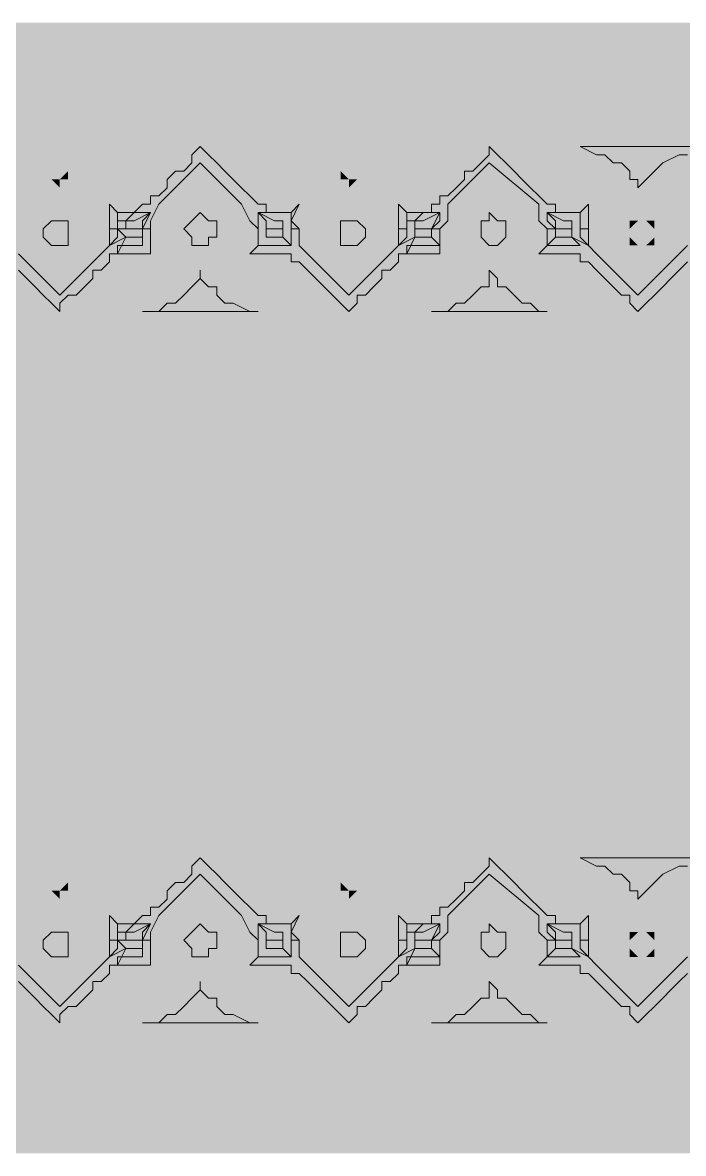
# Model space of a CAD drawing. Header units: inches. Extents: x 31 to 460, y 5 to 681.
# Drawn here: x 379.83 to 397.05, y 371.06 to 400.55 of the extents above; entities that cross this region are included whole.
import ezdxf

# ---------------------------------------------------------------- set-up
doc = ezdxf.new("R2010")
doc.units = ezdxf.units.IN
doc.header["$MEASUREMENT"] = 0

msp = doc.modelspace()

# ---------------------------------------------------------------- linework, layer by layer
at = {"color": 43, "linetype": 'Continuous', "lineweight": 13}
for p, q in [((384.243, 397.104), (384.458, 397.319)), ((384.458, 397.319), (384.673, 397.104)), ((391.99, 397.104), (391.99, 397.319)), ((391.99, 397.319), (392.205, 397.104)), ((394.788, 397.104), (394.357, 397.319)), ((394.357, 397.319), (397.37, 397.319)), ((384.458, 396.889), (383.382, 395.813)), ((384.028, 396.673), (384.243, 396.889)), ((384.243, 396.889), (384.243, 397.104)), ((385.534, 395.813), (384.458, 396.889)), ((384.673, 397.104), (384.888, 396.889)), ((384.888, 396.889), (385.104, 396.673)), ((391.99, 396.889), (390.914, 395.813)), ((391.56, 396.673), (391.775, 396.889)), ((391.775, 396.889), (391.99, 397.104)), ((393.281, 395.813), (391.99, 396.889)), ((392.205, 397.104), (392.42, 396.889)), ((392.42, 396.889), (392.636, 396.673)), ((395.003, 397.104), (394.788, 397.104)), ((395.218, 396.889), (395.003, 397.104)), ((395.433, 396.889), (395.218, 396.889)), ((395.648, 396.673), (395.433, 396.889)), ((396.509, 396.889), (396.294, 396.673)), ((396.94, 397.104), (396.509, 396.889)), ((396.509, 396.889), (396.509, 396.889)), ((397.155, 397.104), (396.94, 397.104)), ((383.597, 396.458), (383.812, 396.673)), ((383.812, 396.673), (384.028, 396.673)), ((385.104, 396.673), (385.104, 396.673)), ((385.104, 396.673), (385.319, 396.458)), ((391.344, 396.458), (391.344, 396.673)), ((391.344, 396.673), (391.56, 396.673)), ((392.636, 396.673), (392.636, 396.673)), ((392.636, 396.673), (392.851, 396.458)), ((395.648, 396.458), (395.648, 396.673)), ((396.294, 396.673), (396.079, 396.458)), ((383.382, 396.028), (383.597, 396.243)), ((383.597, 396.243), (383.597, 396.458)), ((385.319, 396.458), (385.534, 396.243)), ((385.534, 396.243), (385.749, 396.028)), ((390.914, 396.028), (391.129, 396.243)), ((391.129, 396.243), (391.344, 396.458)), ((392.851, 396.458), (393.066, 396.243)), ((393.066, 396.243), (393.281, 396.028)), ((395.864, 396.458), (395.648, 396.458)), ((396.079, 396.458), (395.864, 396.243)), ((395.864, 396.243), (395.864, 396.458)), ((396.079, 396.458), (396.079, 396.458)), ((383.167, 395.813), (383.167, 396.028)), ((383.167, 396.028), (383.382, 396.028)), ((385.749, 396.028), (385.749, 396.028)), ((385.749, 396.028), (385.964, 395.813)), ((390.699, 395.813), (390.699, 396.028)), ((390.699, 396.028), (390.914, 396.028)), ((393.281, 396.028), (393.281, 396.028)), ((393.281, 396.028), (393.496, 395.813)), ((382.091, 395.382), (382.091, 395.813)), ((382.091, 395.813), (382.306, 395.597)), ((382.736, 395.597), (382.952, 395.813)), ((382.952, 395.813), (383.167, 395.813)), ((383.382, 395.813), (383.167, 395.382)), ((385.749, 395.382), (385.534, 395.813)), ((385.964, 395.813), (386.18, 395.813)), ((386.18, 395.813), (386.18, 395.597)), ((386.825, 395.597), (387.04, 395.813)), ((387.04, 395.813), (386.825, 395.382)), ((389.623, 395.382), (389.623, 395.813)), ((389.623, 395.813), (389.838, 395.597)), ((390.484, 395.597), (390.484, 395.813)), ((390.484, 395.813), (390.699, 395.813)), ((390.914, 395.813), (390.914, 395.382)), ((393.281, 395.382), (393.281, 395.813)), ((393.496, 395.813), (393.712, 395.813)), ((393.712, 395.813), (393.712, 395.597)), ((394.357, 395.597), (394.572, 395.813)), ((394.572, 395.813), (394.572, 395.382)), ((380.369, 395.167), (380.584, 395.382)), ((380.584, 395.382), (380.584, 395.382)), ((380.584, 395.382), (380.8, 395.382)), ((380.8, 395.382), (381.015, 395.382)), ((381.015, 395.382), (381.015, 395.382)), ((381.015, 395.382), (381.015, 395.167)), ((382.091, 395.167), (382.091, 395.382)), ((382.306, 395.597), (382.306, 395.597)), ((382.306, 395.597), (382.521, 395.597)), ((382.306, 395.382), (382.306, 395.597)), ((382.306, 395.597), (382.306, 395.382)), ((382.521, 395.382), (382.306, 395.382)), ((382.306, 395.382), (382.306, 395.382)), ((382.306, 395.382), (382.306, 395.167)), ((382.521, 395.597), (382.736, 395.597)), ((382.736, 395.597), (382.521, 395.382)), ((382.521, 395.167), (382.521, 395.382)), ((382.521, 395.382), (382.521, 395.382)), ((382.521, 395.382), (382.521, 395.382)), ((382.521, 395.382), (382.736, 395.382)), ((382.521, 395.382), (382.521, 395.382)), ((382.736, 395.597), (382.736, 395.597)), ((382.736, 395.382), (383.167, 395.597)), ((382.952, 395.597), (382.736, 395.597)), ((382.736, 395.597), (382.736, 395.597)), ((382.736, 395.382), (382.736, 395.382)), ((382.952, 395.382), (383.167, 395.597)), ((383.167, 395.597), (382.952, 395.167)), ((383.167, 395.597), (382.952, 395.597)), ((382.952, 395.167), (382.952, 395.382)), ((383.167, 395.382), (383.167, 395.167)), ((384.243, 395.382), (384.028, 395.167)), ((384.458, 395.597), (384.243, 395.382)), ((384.243, 395.382), (384.243, 395.382)), ((384.243, 395.382), (384.243, 395.382)), ((384.673, 395.382), (384.458, 395.597)), ((384.888, 395.382), (384.673, 395.382)), ((384.673, 395.382), (384.673, 395.382)), ((384.888, 395.167), (384.888, 395.382)), ((385.964, 395.167), (385.749, 395.382)), ((386.18, 395.597), (385.964, 395.597)), ((385.964, 395.597), (386.395, 395.382)), ((386.18, 395.382), (385.964, 395.597)), ((385.964, 395.597), (385.964, 395.382)), ((385.964, 395.382), (385.964, 395.167)), ((386.18, 395.597), (386.395, 395.597)), ((386.395, 395.597), (386.18, 395.597)), ((386.18, 395.597), (386.18, 395.597)), ((386.18, 395.167), (386.18, 395.382)), ((386.395, 395.597), (386.61, 395.597)), ((386.61, 395.597), (386.395, 395.597)), ((386.395, 395.597), (386.395, 395.597)), ((386.395, 395.382), (386.395, 395.382)), ((386.395, 395.382), (386.395, 395.382)), ((386.395, 395.382), (386.61, 395.382)), ((386.61, 395.597), (386.61, 395.597)), ((386.61, 395.597), (386.825, 395.597)), ((386.825, 395.597), (386.61, 395.597)), ((386.61, 395.597), (386.61, 395.597)), ((386.61, 395.382), (386.61, 395.382)), ((386.61, 395.382), (386.61, 395.167)), ((386.825, 395.382), (386.825, 395.597)), ((386.825, 395.597), (386.825, 395.597)), ((386.825, 395.382), (387.04, 395.167)), ((386.825, 395.167), (386.825, 395.382)), ((388.116, 395.167), (388.116, 395.382)), ((388.116, 395.382), (388.116, 395.382)), ((388.116, 395.382), (388.332, 395.382)), ((388.332, 395.382), (388.547, 395.382)), ((388.547, 395.382), (388.547, 395.382)), ((388.547, 395.382), (388.762, 395.167)), ((389.623, 395.167), (389.623, 395.382)), ((389.838, 395.597), (389.838, 395.597)), ((389.838, 395.597), (390.053, 395.597)), ((389.838, 395.382), (389.838, 395.597)), ((389.838, 395.597), (389.838, 395.382)), ((390.053, 395.382), (389.838, 395.382)), ((389.838, 395.382), (389.838, 395.167)), ((390.053, 395.597), (390.268, 395.597)), ((390.268, 395.597), (390.053, 395.382)), ((390.053, 395.167), (390.053, 395.382)), ((390.053, 395.382), (390.053, 395.382)), ((390.053, 395.382), (390.268, 395.382)), ((390.053, 395.382), (390.053, 395.382)), ((390.053, 395.382), (390.053, 395.382)), ((390.268, 395.597), (390.484, 395.597)), ((390.268, 395.382), (390.699, 395.597)), ((390.484, 395.597), (390.268, 395.597)), ((390.268, 395.382), (390.268, 395.382)), ((390.268, 395.382), (390.268, 395.382)), ((390.699, 395.597), (390.484, 395.167)), ((390.699, 395.597), (390.484, 395.597)), ((390.484, 395.597), (390.484, 395.597)), ((390.484, 395.167), (390.699, 395.382)), ((390.699, 395.382), (390.699, 395.597)), ((390.914, 395.382), (390.699, 395.167)), ((391.99, 395.382), (391.775, 395.382)), ((391.775, 395.382), (391.775, 395.382)), ((391.775, 395.382), (391.775, 395.167)), ((392.205, 395.382), (391.99, 395.597)), ((391.99, 395.597), (391.99, 395.382)), ((392.42, 395.382), (392.205, 395.382)), ((392.42, 395.167), (392.42, 395.382)), ((392.42, 395.382), (392.42, 395.382)), ((393.496, 395.167), (393.281, 395.382)), ((393.712, 395.597), (393.496, 395.597)), ((393.496, 395.597), (393.927, 395.382)), ((393.712, 395.382), (393.496, 395.597)), ((393.496, 395.597), (393.496, 395.382)), ((393.496, 395.382), (393.712, 395.167)), ((393.712, 395.597), (393.927, 395.597)), ((393.927, 395.597), (393.712, 395.597)), ((393.712, 395.597), (393.712, 395.597)), ((393.712, 395.167), (393.712, 395.382)), ((393.927, 395.597), (394.142, 395.597)), ((394.142, 395.597), (393.927, 395.597)), ((393.927, 395.597), (393.927, 395.597)), ((393.927, 395.382), (393.927, 395.382)), ((393.927, 395.382), (393.927, 395.382)), ((393.927, 395.382), (394.142, 395.382)), ((394.142, 395.597), (394.357, 395.597)), ((394.357, 395.597), (394.142, 395.597)), ((394.142, 395.597), (394.142, 395.597)), ((394.142, 395.382), (394.142, 395.382)), ((394.142, 395.382), (394.142, 395.167)), ((394.357, 395.597), (394.357, 395.597)), ((394.357, 395.382), (394.357, 395.597)), ((394.357, 395.597), (394.357, 395.597)), ((394.357, 395.167), (394.357, 395.382)), ((394.572, 395.382), (394.572, 395.167)), ((380.369, 394.952), (380.369, 395.167)), ((380.369, 395.167), (380.369, 395.167)), ((381.015, 395.167), (381.015, 394.952)), ((381.015, 395.167), (381.015, 395.167)), ((382.306, 395.167), (382.091, 395.167)), ((382.091, 395.167), (382.091, 395.167)), ((382.091, 395.167), (382.091, 394.737)), ((382.306, 395.167), (382.091, 395.167)), ((382.952, 395.167), (382.306, 395.167)), ((382.306, 395.167), (382.306, 395.167)), ((382.306, 395.167), (382.521, 394.952)), ((382.306, 394.952), (382.306, 395.167)), ((382.952, 395.167), (382.306, 395.167)), ((382.306, 395.167), (382.306, 395.167)), ((382.306, 395.167), (382.521, 395.167)), ((382.306, 395.167), (382.306, 395.167)), ((383.167, 395.167), (382.952, 395.167)), ((382.952, 395.167), (382.952, 395.167)), ((382.952, 395.167), (382.952, 394.952)), ((382.952, 394.952), (382.952, 395.167)), ((382.952, 395.167), (382.952, 395.167)), ((383.167, 395.167), (382.952, 395.167)), ((382.952, 395.167), (382.952, 395.167)), ((382.952, 395.167), (382.952, 395.167)), ((383.167, 394.737), (383.167, 395.167)), ((383.167, 395.167), (383.167, 395.167)), ((384.028, 395.167), (384.243, 394.952)), ((384.888, 394.952), (384.888, 395.167)), ((385.964, 395.167), (385.964, 394.737)), ((385.964, 394.952), (385.964, 395.167)), ((385.964, 395.167), (385.964, 395.167)), ((385.964, 395.167), (385.964, 395.167)), ((385.964, 395.167), (385.964, 395.167)), ((385.964, 395.167), (385.964, 395.167)), ((386.61, 395.167), (386.18, 395.167)), ((386.18, 395.167), (386.18, 395.167)), ((386.18, 395.167), (386.18, 394.952)), ((386.61, 395.167), (386.18, 395.167)), ((386.18, 395.167), (386.18, 395.167)), ((386.61, 394.952), (386.61, 395.167)), ((386.61, 395.167), (386.61, 395.167)), ((386.61, 395.167), (386.61, 395.167)), ((386.61, 395.167), (386.61, 395.167)), ((387.04, 395.167), (386.825, 395.167)), ((386.825, 395.167), (386.825, 394.952)), ((387.04, 395.167), (386.825, 395.167)), ((386.825, 395.167), (386.825, 395.167)), ((387.04, 394.737), (387.04, 395.167)), ((387.04, 395.167), (387.04, 395.167)), ((388.116, 394.952), (388.116, 395.167)), ((388.116, 395.167), (388.116, 395.167)), ((388.762, 395.167), (388.762, 394.952)), ((388.762, 395.167), (388.762, 395.167)), ((389.838, 395.167), (389.623, 395.167)), ((389.623, 395.167), (389.623, 395.167)), ((389.623, 395.167), (389.623, 394.737)), ((389.838, 395.167), (389.623, 395.167)), ((389.838, 394.952), (389.838, 395.167)), ((389.838, 395.167), (389.838, 395.167)), ((390.484, 395.167), (390.053, 395.167)), ((390.053, 395.167), (390.053, 395.167)), ((390.053, 395.167), (390.053, 394.952)), ((390.484, 395.167), (390.053, 395.167)), ((390.053, 395.167), (390.053, 395.167)), ((390.053, 395.167), (390.053, 395.167)), ((390.699, 395.167), (390.484, 395.167)), ((390.484, 395.167), (390.484, 395.167)), ((390.484, 395.167), (390.484, 394.952)), ((390.484, 394.952), (390.484, 395.167)), ((390.484, 395.167), (390.484, 395.167)), ((390.699, 395.167), (390.484, 395.167)), ((390.484, 395.167), (390.484, 395.167)), ((390.484, 395.167), (390.484, 395.167)), ((390.699, 394.737), (390.699, 395.167)), ((390.699, 395.167), (390.699, 395.167)), ((391.775, 395.167), (391.775, 394.952)), ((392.42, 394.952), (392.42, 395.167)), ((393.496, 395.167), (393.496, 394.737)), ((393.712, 395.167), (393.496, 395.167)), ((393.712, 395.167), (393.496, 395.167)), ((393.496, 395.167), (393.496, 395.167)), ((394.142, 395.167), (393.712, 395.167)), ((393.712, 395.167), (393.712, 395.167)), ((393.712, 395.167), (393.712, 394.952)), ((393.712, 394.952), (393.712, 395.167)), ((393.712, 395.167), (393.712, 395.167)), ((394.142, 395.167), (393.712, 395.167)), ((393.712, 395.167), (393.712, 395.167)), ((394.142, 394.952), (394.142, 395.167)), ((394.142, 395.167), (394.142, 395.167)), ((394.142, 395.167), (394.142, 395.167)), ((394.142, 395.167), (394.142, 395.167)), ((394.572, 395.167), (394.357, 395.167)), ((394.357, 395.167), (394.357, 394.952)), ((394.572, 395.167), (394.357, 395.167)), ((394.357, 395.167), (394.357, 395.167)), ((394.572, 394.737), (394.572, 395.167)), ((394.572, 395.167), (394.572, 395.167)), ((380.584, 394.737), (380.369, 394.952)), ((381.015, 394.952), (381.015, 394.737)), ((382.521, 394.952), (382.091, 394.737)), ((382.091, 394.737), (382.306, 394.952)), ((382.306, 394.521), (382.521, 394.952)), ((382.521, 394.952), (382.521, 394.952)), ((382.521, 394.952), (382.736, 394.952)), ((382.736, 394.952), (382.736, 394.952)), ((382.736, 394.952), (382.736, 394.952)), ((382.736, 394.952), (382.952, 394.952)), ((382.952, 394.952), (382.952, 394.737)), ((384.243, 394.952), (384.243, 394.952)), ((384.243, 394.952), (384.243, 394.737)), ((384.673, 394.737), (384.673, 394.952)), ((384.673, 394.952), (384.888, 394.952)), ((385.964, 394.737), (385.964, 394.952)), ((386.18, 394.952), (386.18, 394.952)), ((386.18, 394.952), (386.395, 394.952)), ((386.395, 394.952), (386.395, 394.952)), ((386.395, 394.952), (386.395, 394.952)), ((386.395, 394.952), (386.61, 394.952)), ((386.825, 394.737), (386.61, 394.952)), ((386.61, 394.952), (386.825, 394.737)), ((386.825, 394.952), (386.825, 394.737)), ((388.116, 394.737), (388.116, 394.952)), ((388.762, 394.952), (388.547, 394.737)), ((390.053, 394.952), (389.623, 394.737)), ((389.623, 394.737), (389.838, 394.952)), ((389.838, 394.521), (390.053, 394.952)), ((390.053, 394.952), (390.053, 394.952)), ((390.053, 394.952), (390.268, 394.952)), ((390.268, 394.952), (390.268, 394.952)), ((390.268, 394.952), (390.268, 394.952)), ((390.268, 394.952), (390.484, 394.952)), ((390.484, 394.952), (390.699, 394.737)), ((391.775, 394.952), (391.775, 394.952)), ((391.775, 394.952), (391.99, 394.737)), ((392.205, 394.737), (392.42, 394.952)), ((392.42, 394.952), (392.42, 394.952)), ((393.496, 394.737), (393.712, 394.952)), ((393.712, 394.952), (393.927, 394.952)), ((393.927, 394.952), (393.927, 394.952)), ((393.927, 394.952), (393.927, 394.952)), ((393.927, 394.952), (394.142, 394.952)), ((394.572, 394.737), (394.142, 394.952)), ((394.142, 394.952), (394.142, 394.952)), ((394.142, 394.952), (394.357, 394.737)), ((394.357, 394.952), (394.572, 394.737)), ((380.8, 393.445), (379.724, 394.521)), ((380.8, 394.737), (380.584, 394.737)), ((380.584, 394.737), (380.584, 394.737)), ((381.015, 394.737), (380.8, 394.737)), ((381.876, 394.521), (380.8, 393.445)), ((381.015, 394.737), (381.015, 394.737)), ((382.091, 394.737), (381.876, 394.521)), ((382.091, 394.306), (382.091, 394.521)), ((382.091, 394.521), (382.306, 394.521)), ((382.521, 394.737), (382.306, 394.737)), ((382.306, 394.737), (382.306, 394.521)), ((382.306, 394.521), (382.521, 394.521)), ((382.736, 394.737), (382.521, 394.737)), ((382.521, 394.737), (382.521, 394.737)), ((382.521, 394.521), (382.521, 394.521)), ((382.521, 394.521), (382.736, 394.521)), ((382.952, 394.737), (382.736, 394.737)), ((382.736, 394.737), (382.736, 394.737)), ((382.736, 394.521), (382.952, 394.521)), ((382.952, 394.737), (382.952, 394.737)), ((382.952, 394.737), (382.952, 394.737)), ((382.952, 394.521), (383.167, 394.521)), ((383.167, 394.521), (383.167, 394.737)), ((383.167, 394.521), (383.167, 394.521)), ((384.243, 394.737), (384.458, 394.737)), ((384.458, 394.737), (384.673, 394.737)), ((385.964, 394.737), (385.749, 394.521)), ((385.749, 394.521), (385.964, 394.521)), ((386.18, 394.737), (385.964, 394.737)), ((385.964, 394.521), (386.18, 394.521)), ((386.395, 394.737), (386.18, 394.737)), ((386.18, 394.737), (386.18, 394.737)), ((386.18, 394.737), (386.18, 394.737)), ((386.18, 394.521), (386.395, 394.521)), ((386.61, 394.737), (386.395, 394.737)), ((386.395, 394.737), (386.395, 394.737)), ((386.395, 394.521), (386.395, 394.521)), ((386.395, 394.521), (386.61, 394.521)), ((386.825, 394.737), (386.61, 394.737)), ((386.61, 394.521), (386.825, 394.521)), ((386.825, 394.737), (386.825, 394.737)), ((386.825, 394.521), (386.825, 394.306)), ((387.256, 394.521), (387.04, 394.737)), ((388.332, 393.445), (387.256, 394.521)), ((388.332, 394.737), (388.116, 394.737)), ((388.116, 394.737), (388.116, 394.737)), ((388.547, 394.737), (388.332, 394.737)), ((389.408, 394.521), (388.332, 393.445)), ((388.547, 394.737), (388.547, 394.737)), ((389.623, 394.737), (389.408, 394.521)), ((389.623, 394.306), (389.623, 394.521)), ((389.623, 394.521), (389.838, 394.521)), ((390.053, 394.737), (389.838, 394.737)), ((389.838, 394.737), (389.838, 394.521)), ((389.838, 394.521), (390.053, 394.521)), ((390.268, 394.737), (390.053, 394.737)), ((390.053, 394.737), (390.053, 394.737)), ((390.053, 394.521), (390.053, 394.521)), ((390.053, 394.521), (390.268, 394.521)), ((390.484, 394.737), (390.268, 394.737)), ((390.268, 394.737), (390.268, 394.737)), ((390.268, 394.521), (390.484, 394.521)), ((390.699, 394.737), (390.484, 394.737)), ((390.484, 394.737), (390.484, 394.737)), ((390.484, 394.521), (390.699, 394.521)), ((390.699, 394.521), (390.699, 394.737)), ((390.699, 394.521), (390.699, 394.521)), ((391.99, 394.737), (391.99, 394.737)), ((391.99, 394.737), (392.205, 394.737)), ((393.496, 394.737), (393.281, 394.521)), ((393.281, 394.521), (393.496, 394.521)), ((393.712, 394.737), (393.496, 394.737)), ((393.496, 394.521), (393.712, 394.521)), ((393.927, 394.737), (393.712, 394.737)), ((393.712, 394.737), (393.712, 394.737)), ((393.712, 394.521), (393.927, 394.521)), ((394.142, 394.737), (393.927, 394.737)), ((393.927, 394.737), (393.927, 394.737)), ((393.927, 394.521), (393.927, 394.521)), ((393.927, 394.521), (394.142, 394.521)), ((394.357, 394.737), (394.142, 394.737)), ((394.142, 394.737), (394.142, 394.737)), ((394.142, 394.521), (394.357, 394.521)), ((394.357, 394.737), (394.357, 394.737)), ((394.357, 394.521), (394.357, 394.306)), ((394.788, 394.521), (394.572, 394.737)), ((395.864, 393.445), (394.788, 394.521)), ((396.94, 394.521), (395.864, 393.445)), ((397.155, 394.737), (396.94, 394.521)), ((381.876, 394.091), (382.091, 394.306)), ((386.825, 394.306), (387.04, 394.306)), ((387.04, 394.306), (387.256, 394.091)), ((389.408, 394.091), (389.623, 394.306)), ((394.357, 394.306), (394.572, 394.306)), ((394.572, 394.306), (394.788, 394.091)), ((396.94, 394.091), (397.155, 394.306)), ((379.724, 394.091), (379.939, 393.876)), ((381.66, 393.876), (381.66, 394.091)), ((381.66, 394.091), (381.876, 394.091)), ((384.458, 393.876), (384.458, 394.091)), ((384.458, 394.091), (384.458, 393.876)), ((387.256, 394.091), (387.256, 394.091)), ((387.256, 394.091), (387.471, 393.876)), ((389.192, 393.876), (389.192, 394.091)), ((389.192, 394.091), (389.408, 394.091)), ((392.205, 393.876), (391.99, 394.091)), ((391.99, 394.091), (391.99, 393.876)), ((394.788, 394.091), (394.788, 394.091)), ((394.788, 394.091), (395.003, 393.876)), ((396.724, 393.876), (396.94, 394.091)), ((396.94, 394.091), (396.94, 394.091)), ((379.939, 393.876), (380.154, 393.661)), ((380.154, 393.661), (380.369, 393.445)), ((381.23, 393.445), (381.445, 393.661)), ((381.445, 393.661), (381.66, 393.876)), ((384.243, 393.661), (384.028, 393.445)), ((384.458, 393.876), (384.243, 393.661)), ((384.243, 393.661), (384.243, 393.661)), ((384.673, 393.661), (384.458, 393.876)), ((384.888, 393.661), (384.673, 393.661)), ((384.888, 393.445), (384.888, 393.661)), ((387.471, 393.876), (387.686, 393.661)), ((387.686, 393.661), (387.901, 393.445)), ((388.762, 393.445), (388.977, 393.661)), ((388.977, 393.661), (389.192, 393.876)), ((391.775, 393.661), (391.56, 393.445)), ((391.99, 393.661), (391.775, 393.661)), ((391.99, 393.876), (391.99, 393.661)), ((392.205, 393.661), (392.205, 393.876)), ((392.42, 393.661), (392.205, 393.661)), ((392.636, 393.445), (392.42, 393.661)), ((395.003, 393.876), (395.218, 393.661)), ((395.218, 393.661), (395.433, 393.445)), ((396.294, 393.445), (396.509, 393.661)), ((396.509, 393.661), (396.724, 393.876)), ((380.369, 393.445), (380.369, 393.445)), ((380.369, 393.445), (380.584, 393.23)), ((380.8, 393.23), (381.015, 393.445)), ((381.015, 393.445), (381.23, 393.445)), ((384.028, 393.445), (383.812, 393.23)), ((385.104, 393.23), (384.888, 393.445)), ((387.901, 393.445), (387.901, 393.445)), ((387.901, 393.445), (388.116, 393.23)), ((388.547, 393.23), (388.547, 393.445)), ((388.547, 393.445), (388.762, 393.445)), ((391.56, 393.445), (391.344, 393.23)), ((392.851, 393.23), (392.636, 393.445)), ((395.433, 393.445), (395.648, 393.445)), ((395.648, 393.445), (395.648, 393.23)), ((396.079, 393.23), (396.294, 393.445)), ((396.294, 393.445), (396.294, 393.445)), ((380.584, 393.23), (380.8, 393.015)), ((380.8, 393.015), (380.8, 393.23)), ((383.382, 393.015), (382.952, 393.015)), ((382.952, 393.015), (385.964, 393.015)), ((383.597, 393.23), (383.382, 393.015)), ((383.812, 393.23), (383.597, 393.23)), ((385.319, 393.23), (385.104, 393.23)), ((385.749, 393.015), (385.319, 393.23)), ((385.964, 393.015), (385.749, 393.015)), ((388.116, 393.23), (388.332, 393.015)), ((388.332, 393.015), (388.547, 393.23)), ((390.914, 393.015), (390.484, 393.015)), ((390.484, 393.015), (393.496, 393.015)), ((391.129, 393.23), (390.914, 393.015)), ((391.344, 393.23), (391.129, 393.23)), ((393.066, 393.23), (392.851, 393.23)), ((393.281, 393.015), (393.066, 393.23)), ((393.496, 393.015), (393.281, 393.015)), ((395.648, 393.23), (395.864, 393.015)), ((395.864, 393.015), (396.079, 393.23)), ((384.243, 378.557), (384.458, 378.772)), ((384.243, 378.341), (384.243, 378.557)), ((384.458, 378.772), (384.673, 378.557)), ((384.673, 378.557), (384.888, 378.341)), ((391.775, 378.341), (391.99, 378.557)), ((391.99, 378.557), (391.99, 378.772)), ((391.99, 378.772), (392.205, 378.557)), ((392.205, 378.557), (392.42, 378.341)), ((394.788, 378.557), (394.357, 378.772)), ((394.357, 378.772), (397.37, 378.772)), ((395.003, 378.557), (394.788, 378.557)), ((395.218, 378.341), (395.003, 378.557)), ((396.94, 378.557), (396.509, 378.341)), ((397.155, 378.557), (396.94, 378.557)), ((384.458, 378.341), (383.382, 377.265)), ((384.028, 378.126), (384.243, 378.341)), ((385.534, 377.265), (384.458, 378.341)), ((384.888, 378.341), (385.104, 378.126)), ((391.99, 378.341), (390.914, 377.265)), ((391.56, 378.126), (391.775, 378.341)), ((393.281, 377.265), (391.99, 378.341)), ((392.42, 378.341), (392.636, 378.126)), ((395.433, 378.341), (395.218, 378.341)), ((395.648, 378.126), (395.433, 378.341)), ((396.509, 378.341), (396.294, 378.126)), ((396.509, 378.341), (396.509, 378.341)), ((383.597, 377.911), (383.812, 378.126)), ((383.812, 378.126), (384.028, 378.126)), ((385.104, 378.126), (385.104, 378.126)), ((385.104, 378.126), (385.319, 377.911)), ((391.344, 377.911), (391.344, 378.126)), ((391.344, 378.126), (391.56, 378.126)), ((392.636, 378.126), (392.636, 378.126)), ((392.636, 378.126), (392.851, 377.911)), ((395.648, 377.911), (395.648, 378.126)), ((396.294, 378.126), (396.079, 377.911)), ((383.382, 377.481), (383.597, 377.696)), ((383.597, 377.696), (383.597, 377.911)), ((385.319, 377.911), (385.534, 377.696)), ((385.534, 377.696), (385.749, 377.481)), ((390.914, 377.481), (391.129, 377.696)), ((391.129, 377.696), (391.344, 377.911)), ((392.851, 377.911), (393.066, 377.696)), ((393.066, 377.696), (393.281, 377.481)), ((395.864, 377.911), (395.648, 377.911)), ((396.079, 377.911), (395.864, 377.696)), ((395.864, 377.696), (395.864, 377.911)), ((396.079, 377.911), (396.079, 377.911)), ((383.167, 377.265), (383.167, 377.481)), ((383.167, 377.481), (383.382, 377.481)), ((385.749, 377.481), (385.749, 377.481)), ((385.749, 377.481), (385.964, 377.265)), ((390.699, 377.265), (390.699, 377.481)), ((390.699, 377.481), (390.914, 377.481)), ((393.281, 377.481), (393.281, 377.481)), ((393.281, 377.481), (393.496, 377.265)), ((382.091, 376.835), (382.091, 377.265)), ((382.091, 377.265), (382.306, 377.05)), ((382.736, 377.05), (382.952, 377.265)), ((382.952, 377.265), (383.167, 377.265)), ((383.382, 377.265), (383.167, 376.835)), ((385.749, 376.835), (385.534, 377.265)), ((385.964, 377.265), (386.18, 377.265)), ((386.18, 377.265), (386.18, 377.05)), ((386.825, 377.05), (387.04, 377.265)), ((387.04, 377.265), (386.825, 376.835)), ((389.623, 376.835), (389.623, 377.265)), ((389.623, 377.265), (389.838, 377.05)), ((390.484, 377.05), (390.484, 377.265)), ((390.484, 377.265), (390.699, 377.265)), ((390.914, 377.265), (390.914, 376.835)), ((393.281, 376.835), (393.281, 377.265)), ((393.496, 377.265), (393.712, 377.265)), ((393.712, 377.265), (393.712, 377.05)), ((394.357, 377.05), (394.572, 377.265)), ((394.572, 377.265), (394.572, 376.835)), ((380.369, 376.62), (380.584, 376.835)), ((380.584, 376.835), (380.584, 376.835)), ((380.584, 376.835), (380.8, 376.835)), ((380.8, 376.835), (381.015, 376.835)), ((381.015, 376.835), (381.015, 376.835)), ((381.015, 376.835), (381.015, 376.62)), ((382.091, 376.62), (382.091, 376.835)), ((382.306, 377.05), (382.306, 377.05)), ((382.306, 377.05), (382.521, 377.05)), ((382.306, 376.835), (382.306, 377.05)), ((382.306, 377.05), (382.306, 376.835)), ((382.521, 376.835), (382.306, 376.835)), ((382.306, 376.835), (382.306, 376.835)), ((382.306, 376.835), (382.306, 376.62)), ((382.521, 377.05), (382.736, 377.05)), ((382.736, 377.05), (382.521, 376.835)), ((382.521, 376.62), (382.521, 376.835)), ((382.521, 376.835), (382.521, 376.835)), ((382.521, 376.835), (382.521, 376.835)), ((382.521, 376.835), (382.736, 376.835)), ((382.521, 376.835), (382.521, 376.835)), ((382.736, 377.05), (382.736, 377.05)), ((382.736, 376.835), (383.167, 377.05)), ((382.952, 377.05), (382.736, 377.05)), ((382.736, 377.05), (382.736, 377.05)), ((382.736, 376.835), (382.736, 376.835)), ((382.952, 376.835), (383.167, 377.05)), ((383.167, 377.05), (382.952, 376.62)), ((383.167, 377.05), (382.952, 377.05)), ((382.952, 376.62), (382.952, 376.835)), ((383.167, 376.835), (383.167, 376.62)), ((384.243, 376.835), (384.028, 376.62)), ((384.458, 377.05), (384.243, 376.835)), ((384.243, 376.835), (384.243, 376.835)), ((384.243, 376.835), (384.243, 376.835)), ((384.673, 376.835), (384.458, 377.05)), ((384.888, 376.835), (384.673, 376.835)), ((384.673, 376.835), (384.673, 376.835)), ((384.888, 376.62), (384.888, 376.835)), ((385.964, 376.62), (385.749, 376.835)), ((386.18, 377.05), (385.964, 377.05)), ((385.964, 377.05), (386.395, 376.835)), ((386.18, 376.835), (385.964, 377.05)), ((385.964, 377.05), (385.964, 376.835)), ((385.964, 376.835), (385.964, 376.62)), ((386.18, 377.05), (386.395, 377.05)), ((386.395, 377.05), (386.18, 377.05)), ((386.18, 377.05), (386.18, 377.05)), ((386.18, 376.62), (386.18, 376.835)), ((386.395, 377.05), (386.61, 377.05)), ((386.61, 377.05), (386.395, 377.05)), ((386.395, 377.05), (386.395, 377.05)), ((386.395, 376.835), (386.395, 376.835)), ((386.395, 376.835), (386.395, 376.835)), ((386.395, 376.835), (386.61, 376.835)), ((386.61, 377.05), (386.61, 377.05)), ((386.61, 377.05), (386.825, 377.05)), ((386.825, 377.05), (386.61, 377.05)), ((386.61, 377.05), (386.61, 377.05)), ((386.61, 376.835), (386.61, 376.835)), ((386.61, 376.835), (386.61, 376.62)), ((386.825, 376.835), (386.825, 377.05)), ((386.825, 377.05), (386.825, 377.05)), ((386.825, 376.835), (387.04, 376.62)), ((386.825, 376.62), (386.825, 376.835)), ((388.116, 376.62), (388.116, 376.835)), ((388.116, 376.835), (388.116, 376.835)), ((388.116, 376.835), (388.332, 376.835)), ((388.332, 376.835), (388.547, 376.835)), ((388.547, 376.835), (388.547, 376.835)), ((388.547, 376.835), (388.762, 376.62)), ((389.623, 376.62), (389.623, 376.835)), ((389.838, 377.05), (389.838, 377.05)), ((389.838, 377.05), (390.053, 377.05)), ((389.838, 376.835), (389.838, 377.05)), ((389.838, 377.05), (389.838, 376.835)), ((390.053, 376.835), (389.838, 376.835)), ((389.838, 376.835), (389.838, 376.62)), ((390.053, 377.05), (390.268, 377.05)), ((390.268, 377.05), (390.053, 376.835)), ((390.053, 376.62), (390.053, 376.835)), ((390.053, 376.835), (390.053, 376.835)), ((390.053, 376.835), (390.268, 376.835)), ((390.053, 376.835), (390.053, 376.835)), ((390.053, 376.835), (390.053, 376.835)), ((390.268, 377.05), (390.484, 377.05)), ((390.268, 376.835), (390.699, 377.05)), ((390.484, 377.05), (390.268, 377.05)), ((390.268, 376.835), (390.268, 376.835)), ((390.268, 376.835), (390.268, 376.835)), ((390.699, 377.05), (390.484, 376.62)), ((390.699, 377.05), (390.484, 377.05)), ((390.484, 377.05), (390.484, 377.05)), ((390.484, 376.62), (390.699, 376.835)), ((390.699, 376.835), (390.699, 377.05)), ((390.914, 376.835), (390.699, 376.62)), ((391.99, 376.835), (391.775, 376.835)), ((391.775, 376.835), (391.775, 376.835)), ((391.775, 376.835), (391.775, 376.62)), ((392.205, 376.835), (391.99, 377.05)), ((391.99, 377.05), (391.99, 376.835)), ((392.42, 376.835), (392.205, 376.835)), ((392.42, 376.62), (392.42, 376.835)), ((392.42, 376.835), (392.42, 376.835)), ((393.496, 376.62), (393.281, 376.835)), ((393.712, 377.05), (393.496, 377.05)), ((393.496, 377.05), (393.927, 376.835)), ((393.712, 376.835), (393.496, 377.05)), ((393.496, 377.05), (393.496, 376.835)), ((393.496, 376.835), (393.712, 376.62)), ((393.712, 377.05), (393.927, 377.05)), ((393.927, 377.05), (393.712, 377.05)), ((393.712, 377.05), (393.712, 377.05)), ((393.712, 376.62), (393.712, 376.835)), ((393.927, 377.05), (394.142, 377.05)), ((394.142, 377.05), (393.927, 377.05)), ((393.927, 377.05), (393.927, 377.05)), ((393.927, 376.835), (393.927, 376.835)), ((393.927, 376.835), (393.927, 376.835)), ((393.927, 376.835), (394.142, 376.835)), ((394.142, 377.05), (394.357, 377.05)), ((394.357, 377.05), (394.142, 377.05)), ((394.142, 377.05), (394.142, 377.05)), ((394.142, 376.835), (394.142, 376.835)), ((394.142, 376.835), (394.142, 376.62)), ((394.357, 377.05), (394.357, 377.05)), ((394.357, 376.835), (394.357, 377.05)), ((394.357, 377.05), (394.357, 377.05)), ((394.357, 376.62), (394.357, 376.835)), ((394.572, 376.835), (394.572, 376.62)), ((380.369, 376.405), (380.369, 376.62)), ((380.369, 376.62), (380.369, 376.62)), ((381.015, 376.62), (381.015, 376.405)), ((381.015, 376.62), (381.015, 376.62)), ((382.306, 376.62), (382.091, 376.62)), ((382.091, 376.62), (382.091, 376.62)), ((382.091, 376.62), (382.091, 376.189)), ((382.306, 376.62), (382.091, 376.62)), ((382.952, 376.62), (382.306, 376.62)), ((382.306, 376.62), (382.306, 376.62)), ((382.306, 376.62), (382.521, 376.405)), ((382.306, 376.405), (382.306, 376.62)), ((382.952, 376.62), (382.306, 376.62)), ((382.306, 376.62), (382.306, 376.62)), ((382.306, 376.62), (382.521, 376.62)), ((382.306, 376.62), (382.306, 376.62)), ((383.167, 376.62), (382.952, 376.62)), ((382.952, 376.62), (382.952, 376.62)), ((382.952, 376.62), (382.952, 376.405)), ((382.952, 376.405), (382.952, 376.62)), ((382.952, 376.62), (382.952, 376.62)), ((383.167, 376.62), (382.952, 376.62)), ((382.952, 376.62), (382.952, 376.62)), ((382.952, 376.62), (382.952, 376.62)), ((383.167, 376.189), (383.167, 376.62)), ((383.167, 376.62), (383.167, 376.62)), ((384.028, 376.62), (384.243, 376.405)), ((384.888, 376.405), (384.888, 376.62)), ((385.964, 376.62), (385.964, 376.189)), ((385.964, 376.405), (385.964, 376.62)), ((385.964, 376.62), (385.964, 376.62)), ((385.964, 376.62), (385.964, 376.62)), ((385.964, 376.62), (385.964, 376.62)), ((385.964, 376.62), (385.964, 376.62)), ((386.61, 376.62), (386.18, 376.62)), ((386.18, 376.62), (386.18, 376.62)), ((386.18, 376.62), (386.18, 376.405)), ((386.61, 376.62), (386.18, 376.62)), ((386.18, 376.62), (386.18, 376.62)), ((386.61, 376.405), (386.61, 376.62)), ((386.61, 376.62), (386.61, 376.62)), ((386.61, 376.62), (386.61, 376.62)), ((386.61, 376.62), (386.61, 376.62)), ((387.04, 376.62), (386.825, 376.62)), ((386.825, 376.62), (386.825, 376.405)), ((387.04, 376.62), (386.825, 376.62)), ((386.825, 376.62), (386.825, 376.62)), ((387.04, 376.189), (387.04, 376.62)), ((387.04, 376.62), (387.04, 376.62)), ((388.116, 376.405), (388.116, 376.62)), ((388.116, 376.62), (388.116, 376.62)), ((388.762, 376.62), (388.762, 376.405)), ((388.762, 376.62), (388.762, 376.62)), ((389.838, 376.62), (389.623, 376.62)), ((389.623, 376.62), (389.623, 376.62)), ((389.623, 376.62), (389.623, 376.189)), ((389.838, 376.62), (389.623, 376.62)), ((389.838, 376.405), (389.838, 376.62)), ((389.838, 376.62), (389.838, 376.62)), ((390.484, 376.62), (390.053, 376.62)), ((390.053, 376.62), (390.053, 376.62)), ((390.053, 376.62), (390.053, 376.405)), ((390.484, 376.62), (390.053, 376.62)), ((390.053, 376.62), (390.053, 376.62)), ((390.053, 376.62), (390.053, 376.62)), ((390.699, 376.62), (390.484, 376.62)), ((390.484, 376.62), (390.484, 376.62)), ((390.484, 376.62), (390.484, 376.405)), ((390.484, 376.405), (390.484, 376.62)), ((390.484, 376.62), (390.484, 376.62)), ((390.699, 376.62), (390.484, 376.62)), ((390.484, 376.62), (390.484, 376.62)), ((390.484, 376.62), (390.484, 376.62)), ((390.699, 376.189), (390.699, 376.62)), ((390.699, 376.62), (390.699, 376.62)), ((391.775, 376.62), (391.775, 376.405)), ((392.42, 376.405), (392.42, 376.62)), ((393.496, 376.62), (393.496, 376.189)), ((393.712, 376.62), (393.496, 376.62)), ((393.712, 376.62), (393.496, 376.62)), ((393.496, 376.62), (393.496, 376.62)), ((394.142, 376.62), (393.712, 376.62)), ((393.712, 376.62), (393.712, 376.62)), ((393.712, 376.62), (393.712, 376.405)), ((393.712, 376.405), (393.712, 376.62)), ((393.712, 376.62), (393.712, 376.62)), ((394.142, 376.62), (393.712, 376.62)), ((393.712, 376.62), (393.712, 376.62)), ((394.142, 376.405), (394.142, 376.62)), ((394.142, 376.62), (394.142, 376.62)), ((394.142, 376.62), (394.142, 376.62)), ((394.142, 376.62), (394.142, 376.62)), ((394.572, 376.62), (394.357, 376.62)), ((394.357, 376.62), (394.357, 376.405)), ((394.572, 376.62), (394.357, 376.62)), ((394.357, 376.62), (394.357, 376.62)), ((394.572, 376.189), (394.572, 376.62)), ((394.572, 376.62), (394.572, 376.62)), ((380.584, 376.189), (380.369, 376.405)), ((381.015, 376.405), (381.015, 376.189)), ((382.521, 376.405), (382.091, 376.189)), ((382.091, 376.189), (382.306, 376.405)), ((382.306, 375.974), (382.521, 376.405)), ((382.521, 376.405), (382.521, 376.405)), ((382.521, 376.405), (382.736, 376.405)), ((382.736, 376.405), (382.736, 376.405)), ((382.736, 376.405), (382.736, 376.405)), ((382.736, 376.405), (382.952, 376.405)), ((382.952, 376.405), (382.952, 376.189)), ((384.243, 376.405), (384.243, 376.405)), ((384.243, 376.405), (384.243, 376.189)), ((384.673, 376.189), (384.673, 376.405)), ((384.673, 376.405), (384.888, 376.405)), ((385.964, 376.189), (385.964, 376.405)), ((386.18, 376.405), (386.18, 376.405)), ((386.18, 376.405), (386.395, 376.405)), ((386.395, 376.405), (386.395, 376.405)), ((386.395, 376.405), (386.395, 376.405)), ((386.395, 376.405), (386.61, 376.405)), ((386.825, 376.189), (386.61, 376.405)), ((386.61, 376.405), (386.825, 376.189)), ((386.825, 376.405), (386.825, 376.189)), ((388.116, 376.189), (388.116, 376.405)), ((388.762, 376.405), (388.547, 376.189)), ((390.053, 376.405), (389.623, 376.189)), ((389.623, 376.189), (389.838, 376.405)), ((389.838, 375.974), (390.053, 376.405)), ((390.053, 376.405), (390.053, 376.405)), ((390.053, 376.405), (390.268, 376.405)), ((390.268, 376.405), (390.268, 376.405)), ((390.268, 376.405), (390.268, 376.405)), ((390.268, 376.405), (390.484, 376.405)), ((390.484, 376.405), (390.699, 376.189)), ((391.775, 376.405), (391.775, 376.405)), ((391.775, 376.405), (391.99, 376.189)), ((392.205, 376.189), (392.42, 376.405)), ((392.42, 376.405), (392.42, 376.405)), ((393.496, 376.189), (393.712, 376.405)), ((393.712, 376.405), (393.927, 376.405)), ((393.927, 376.405), (393.927, 376.405)), ((393.927, 376.405), (393.927, 376.405)), ((393.927, 376.405), (394.142, 376.405)), ((394.572, 376.189), (394.142, 376.405)), ((394.142, 376.405), (394.142, 376.405)), ((394.142, 376.405), (394.357, 376.189)), ((394.357, 376.405), (394.572, 376.189)), ((380.8, 374.898), (379.724, 375.974)), ((380.8, 376.189), (380.584, 376.189)), ((380.584, 376.189), (380.584, 376.189)), ((381.015, 376.189), (380.8, 376.189)), ((381.876, 375.974), (380.8, 374.898)), ((381.015, 376.189), (381.015, 376.189)), ((382.091, 376.189), (381.876, 375.974)), ((382.091, 375.759), (382.091, 375.974)), ((382.091, 375.974), (382.306, 375.974)), ((382.521, 376.189), (382.306, 376.189)), ((382.306, 376.189), (382.306, 375.974)), ((382.306, 375.974), (382.521, 375.974)), ((382.736, 376.189), (382.521, 376.189)), ((382.521, 376.189), (382.521, 376.189)), ((382.521, 375.974), (382.521, 375.974)), ((382.521, 375.974), (382.736, 375.974)), ((382.952, 376.189), (382.736, 376.189)), ((382.736, 376.189), (382.736, 376.189)), ((382.736, 375.974), (382.952, 375.974)), ((382.952, 376.189), (382.952, 376.189)), ((382.952, 376.189), (382.952, 376.189)), ((382.952, 375.974), (383.167, 375.974)), ((383.167, 375.974), (383.167, 376.189)), ((383.167, 375.974), (383.167, 375.974)), ((384.243, 376.189), (384.458, 376.189)), ((384.458, 376.189), (384.673, 376.189)), ((385.964, 376.189), (385.749, 375.974)), ((385.749, 375.974), (385.964, 375.974)), ((386.18, 376.189), (385.964, 376.189)), ((385.964, 375.974), (386.18, 375.974)), ((386.395, 376.189), (386.18, 376.189)), ((386.18, 376.189), (386.18, 376.189)), ((386.18, 376.189), (386.18, 376.189)), ((386.18, 375.974), (386.395, 375.974)), ((386.61, 376.189), (386.395, 376.189)), ((386.395, 376.189), (386.395, 376.189)), ((386.395, 375.974), (386.395, 375.974)), ((386.395, 375.974), (386.61, 375.974)), ((386.825, 376.189), (386.61, 376.189)), ((386.61, 375.974), (386.825, 375.974)), ((386.825, 376.189), (386.825, 376.189)), ((386.825, 375.974), (386.825, 375.759)), ((387.256, 375.974), (387.04, 376.189)), ((388.332, 374.898), (387.256, 375.974)), ((388.332, 376.189), (388.116, 376.189)), ((388.116, 376.189), (388.116, 376.189)), ((388.547, 376.189), (388.332, 376.189)), ((389.408, 375.974), (388.332, 374.898)), ((388.547, 376.189), (388.547, 376.189)), ((389.623, 376.189), (389.408, 375.974)), ((389.623, 375.759), (389.623, 375.974)), ((389.623, 375.974), (389.838, 375.974)), ((390.053, 376.189), (389.838, 376.189)), ((389.838, 376.189), (389.838, 375.974)), ((389.838, 375.974), (390.053, 375.974)), ((390.268, 376.189), (390.053, 376.189)), ((390.053, 376.189), (390.053, 376.189)), ((390.053, 375.974), (390.053, 375.974)), ((390.053, 375.974), (390.268, 375.974)), ((390.484, 376.189), (390.268, 376.189)), ((390.268, 376.189), (390.268, 376.189)), ((390.268, 375.974), (390.484, 375.974)), ((390.699, 376.189), (390.484, 376.189)), ((390.484, 376.189), (390.484, 376.189)), ((390.484, 375.974), (390.699, 375.974)), ((390.699, 375.974), (390.699, 376.189)), ((390.699, 375.974), (390.699, 375.974)), ((391.99, 376.189), (391.99, 376.189)), ((391.99, 376.189), (392.205, 376.189)), ((393.496, 376.189), (393.281, 375.974)), ((393.281, 375.974), (393.496, 375.974)), ((393.712, 376.189), (393.496, 376.189)), ((393.496, 375.974), (393.712, 375.974)), ((393.927, 376.189), (393.712, 376.189)), ((393.712, 376.189), (393.712, 376.189)), ((393.712, 375.974), (393.927, 375.974)), ((394.142, 376.189), (393.927, 376.189)), ((393.927, 376.189), (393.927, 376.189)), ((393.927, 375.974), (393.927, 375.974)), ((393.927, 375.974), (394.142, 375.974)), ((394.357, 376.189), (394.142, 376.189)), ((394.142, 376.189), (394.142, 376.189)), ((394.142, 375.974), (394.357, 375.974)), ((394.357, 376.189), (394.357, 376.189)), ((394.357, 375.974), (394.357, 375.759)), ((394.788, 375.974), (394.572, 376.189)), ((395.864, 374.898), (394.788, 375.974)), ((396.94, 375.974), (395.864, 374.898)), ((397.155, 376.189), (396.94, 375.974)), ((381.876, 375.544), (382.091, 375.759)), ((386.825, 375.759), (387.04, 375.759)), ((387.04, 375.759), (387.256, 375.544)), ((389.408, 375.544), (389.623, 375.759)), ((394.357, 375.759), (394.572, 375.759)), ((394.572, 375.759), (394.788, 375.544)), ((396.94, 375.544), (397.155, 375.759)), ((379.724, 375.544), (379.939, 375.329)), ((379.939, 375.329), (380.154, 375.113)), ((381.445, 375.113), (381.66, 375.329)), ((381.66, 375.329), (381.66, 375.544)), ((381.66, 375.544), (381.876, 375.544)), ((384.458, 375.329), (384.243, 375.113)), ((384.458, 375.329), (384.458, 375.544)), ((384.458, 375.544), (384.458, 375.329)), ((384.673, 375.113), (384.458, 375.329)), ((387.256, 375.544), (387.256, 375.544)), ((387.256, 375.544), (387.471, 375.329)), ((387.471, 375.329), (387.686, 375.113)), ((388.977, 375.113), (389.192, 375.329)), ((389.192, 375.329), (389.192, 375.544)), ((389.192, 375.544), (389.408, 375.544)), ((392.205, 375.329), (391.99, 375.544)), ((391.99, 375.544), (391.99, 375.329)), ((391.99, 375.329), (391.99, 375.113)), ((392.205, 375.113), (392.205, 375.329)), ((394.788, 375.544), (394.788, 375.544)), ((394.788, 375.544), (395.003, 375.329)), ((395.003, 375.329), (395.218, 375.113)), ((396.509, 375.113), (396.724, 375.329)), ((396.724, 375.329), (396.94, 375.544)), ((396.94, 375.544), (396.94, 375.544)), ((380.154, 375.113), (380.369, 374.898)), ((381.23, 374.898), (381.445, 375.113)), ((384.243, 375.113), (384.028, 374.898)), ((384.243, 375.113), (384.243, 375.113)), ((384.888, 375.113), (384.673, 375.113)), ((384.888, 374.898), (384.888, 375.113)), ((387.686, 375.113), (387.901, 374.898)), ((388.762, 374.898), (388.977, 375.113)), ((391.775, 375.113), (391.56, 374.898)), ((391.99, 375.113), (391.775, 375.113)), ((392.42, 375.113), (392.205, 375.113)), ((392.636, 374.898), (392.42, 375.113)), ((395.218, 375.113), (395.433, 374.898)), ((396.294, 374.898), (396.509, 375.113)), ((380.369, 374.898), (380.369, 374.898)), ((380.369, 374.898), (380.584, 374.683)), ((380.8, 374.683), (381.015, 374.898)), ((381.015, 374.898), (381.23, 374.898)), ((384.028, 374.898), (383.812, 374.683)), ((385.104, 374.683), (384.888, 374.898)), ((387.901, 374.898), (387.901, 374.898)), ((387.901, 374.898), (388.116, 374.683)), ((388.547, 374.683), (388.547, 374.898)), ((388.547, 374.898), (388.762, 374.898)), ((391.56, 374.898), (391.344, 374.683)), ((392.851, 374.683), (392.636, 374.898)), ((395.433, 374.898), (395.648, 374.898)), ((395.648, 374.898), (395.648, 374.683)), ((396.079, 374.683), (396.294, 374.898)), ((396.294, 374.898), (396.294, 374.898)), ((380.584, 374.683), (380.8, 374.468)), ((380.8, 374.468), (380.8, 374.683)), ((383.382, 374.468), (382.952, 374.468)), ((382.952, 374.468), (385.964, 374.468)), ((383.597, 374.683), (383.382, 374.468)), ((383.812, 374.683), (383.597, 374.683)), ((385.319, 374.683), (385.104, 374.683)), ((385.749, 374.468), (385.319, 374.683)), ((385.964, 374.468), (385.749, 374.468)), ((388.116, 374.683), (388.332, 374.468)), ((388.332, 374.468), (388.547, 374.683)), ((390.914, 374.468), (390.484, 374.468)), ((390.484, 374.468), (393.496, 374.468)), ((391.129, 374.683), (390.914, 374.468)), ((391.344, 374.683), (391.129, 374.683)), ((393.066, 374.683), (392.851, 374.683)), ((393.281, 374.468), (393.066, 374.683)), ((393.496, 374.468), (393.281, 374.468)), ((395.648, 374.683), (395.864, 374.468)), ((395.864, 374.468), (396.079, 374.683))]:
    msp.add_line(p, q, dxfattribs=at)
at = {"color": 13, "linetype": 'Continuous', "lineweight": 13}
msp.add_solid([(410.712, 400.547), (350.672, 400.547), (410.712, 371.065), (350.672, 371.065)], dxfattribs=at)
at = {"color": 23, "linetype": 'Continuous', "lineweight": 13}
for points in [[(351.963, 399.041), (352.393, 398.395), (408.991, 398.395)], [(408.991, 398.395), (409.421, 399.041), (351.963, 399.041)], [(352.393, 373.217), (351.963, 372.571), (409.421, 372.571)], [(409.421, 372.571), (408.991, 373.217), (352.393, 373.217)]]:
    msp.add_solid(points, dxfattribs=at)
at = {"color": 43, "linetype": 'Continuous', "lineweight": 13}
for points in [[(379.293, 397.319), (379.508, 397.104), (379.939, 397.104)], [(382.306, 397.319), (379.293, 397.319), (379.939, 397.104)], [(381.66, 397.104), (382.306, 397.319), (379.939, 397.104)], [(381.66, 397.104), (381.876, 397.104), (382.306, 397.319)], [(386.825, 397.319), (387.256, 397.104), (387.471, 397.104)], [(388.762, 396.889), (389.838, 397.319), (386.825, 397.319)], [(388.762, 396.889), (386.825, 397.319), (387.471, 397.104)], [(388.762, 396.889), (389.408, 397.104), (389.838, 397.319)], [(389.408, 397.104), (389.623, 397.104), (389.838, 397.319)], [(379.939, 397.104), (380.154, 396.889), (380.369, 396.889)], [(381.66, 397.104), (379.939, 397.104), (380.369, 396.889)], [(381.23, 396.889), (381.66, 397.104), (380.369, 396.889)], [(380.369, 396.889), (380.369, 396.673), (380.584, 396.458)], [(380.584, 396.458), (381.23, 396.889), (380.369, 396.889)], [(380.369, 396.889), (380.584, 396.458), (380.584, 396.458)], [(380.584, 396.458), (381.015, 396.673), (381.23, 396.889)], [(381.23, 396.889), (381.445, 396.889), (381.66, 397.104)], [(387.471, 397.104), (387.686, 396.889), (387.901, 396.889)], [(388.762, 396.889), (387.471, 397.104), (387.901, 396.889)], [(387.901, 396.889), (388.116, 396.673), (388.547, 396.458)], [(388.762, 396.889), (387.901, 396.889), (388.547, 396.458)], [(388.547, 396.458), (388.762, 396.673), (388.762, 396.889)], [(388.547, 396.458), (388.547, 396.458), (388.762, 396.889)], [(388.762, 396.889), (388.977, 396.889), (389.408, 397.104)], [(380.584, 396.458), (380.8, 396.458), (381.015, 396.673)], [(380.8, 396.458), (381.015, 396.458), (381.015, 396.673)], [(388.116, 396.673), (388.116, 396.458), (388.332, 396.458)], [(388.116, 396.673), (388.332, 396.458), (388.547, 396.458)], [(380.584, 396.458), (380.8, 396.243), (380.8, 396.458)], [(388.332, 396.458), (388.332, 396.243), (388.547, 396.458)], [(395.864, 395.382), (395.648, 395.382), (395.648, 395.167)], [(395.864, 394.737), (395.864, 395.382), (395.648, 395.167)], [(396.294, 395.167), (396.079, 395.382), (395.864, 395.382)], [(395.864, 394.737), (396.294, 395.167), (395.864, 395.382)], [(395.864, 394.737), (395.864, 395.382), (395.864, 395.382)], [(396.294, 395.167), (396.294, 395.382), (396.079, 395.382)], [(395.648, 395.167), (395.648, 394.952), (395.864, 394.737)], [(395.864, 394.737), (395.648, 395.167), (395.648, 395.167)], [(395.648, 395.167), (395.864, 394.737), (395.864, 394.737)], [(395.864, 394.737), (396.079, 394.737), (396.294, 395.167)], [(395.864, 394.737), (396.294, 395.167), (396.294, 395.167)], [(396.079, 394.737), (396.294, 394.952), (396.294, 395.167)], [(395.648, 394.952), (395.648, 394.737), (395.864, 394.737)], [(396.079, 394.737), (396.294, 394.737), (396.294, 394.952)], [(379.293, 378.772), (379.508, 378.557), (379.939, 378.557)], [(382.306, 378.772), (379.293, 378.772), (379.939, 378.557)], [(381.66, 378.557), (382.306, 378.772), (379.939, 378.557)], [(379.939, 378.557), (380.154, 378.341), (380.369, 378.341)], [(381.66, 378.557), (379.939, 378.557), (380.369, 378.341)], [(381.23, 378.341), (381.66, 378.557), (380.369, 378.341)], [(381.23, 378.341), (381.445, 378.341), (381.66, 378.557)], [(381.66, 378.557), (381.876, 378.557), (382.306, 378.772)], [(386.825, 378.772), (387.256, 378.557), (387.471, 378.557)], [(388.762, 378.341), (389.838, 378.772), (386.825, 378.772)], [(388.762, 378.341), (386.825, 378.772), (387.471, 378.557)], [(387.471, 378.557), (387.686, 378.341), (387.901, 378.341)], [(388.762, 378.341), (387.471, 378.557), (387.901, 378.341)], [(388.762, 378.341), (389.408, 378.557), (389.838, 378.772)], [(388.762, 378.341), (388.977, 378.341), (389.408, 378.557)], [(389.408, 378.557), (389.623, 378.557), (389.838, 378.772)], [(380.369, 378.341), (380.369, 378.126), (380.584, 377.911)], [(380.584, 377.911), (381.23, 378.341), (380.369, 378.341)], [(380.369, 378.341), (380.584, 377.911), (380.584, 377.911)], [(380.584, 377.911), (381.015, 378.126), (381.23, 378.341)], [(387.901, 378.341), (388.116, 378.126), (388.547, 377.911)], [(388.762, 378.341), (387.901, 378.341), (388.547, 377.911)], [(388.547, 377.911), (388.762, 378.126), (388.762, 378.341)], [(388.547, 377.911), (388.547, 377.911), (388.762, 378.341)], [(380.584, 377.911), (380.8, 377.911), (381.015, 378.126)], [(380.8, 377.911), (381.015, 377.911), (381.015, 378.126)], [(388.116, 378.126), (388.116, 377.911), (388.332, 377.911)], [(388.116, 378.126), (388.332, 377.911), (388.547, 377.911)], [(380.584, 377.911), (380.8, 377.696), (380.8, 377.911)], [(388.332, 377.911), (388.332, 377.696), (388.547, 377.911)], [(395.864, 376.835), (395.648, 376.835), (395.648, 376.62)], [(395.864, 376.189), (395.864, 376.835), (395.648, 376.62)], [(396.294, 376.62), (396.079, 376.835), (395.864, 376.835)], [(395.864, 376.189), (396.294, 376.62), (395.864, 376.835)], [(395.864, 376.189), (395.864, 376.835), (395.864, 376.835)], [(396.294, 376.62), (396.294, 376.835), (396.079, 376.835)], [(395.648, 376.62), (395.648, 376.405), (395.864, 376.189)], [(395.864, 376.189), (395.648, 376.62), (395.648, 376.62)], [(395.648, 376.62), (395.864, 376.189), (395.864, 376.189)], [(395.864, 376.189), (396.294, 376.405), (396.294, 376.62)], [(395.864, 376.189), (396.294, 376.62), (396.294, 376.62)], [(395.648, 376.405), (395.648, 376.189), (395.864, 376.189)], [(395.864, 376.189), (396.079, 376.189), (396.294, 376.405)], [(396.079, 376.189), (396.294, 376.189), (396.294, 376.405)]]:
    msp.add_solid(points, dxfattribs=at)

doc.saveas('drawing.dxf')
